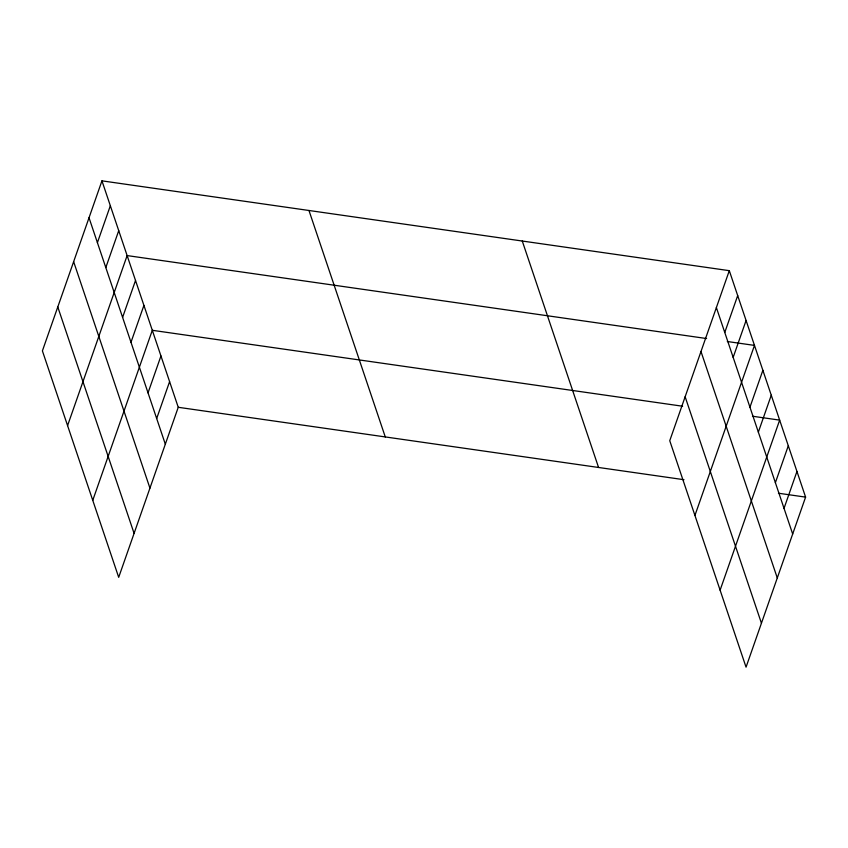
<?xml version="1.0" encoding="UTF-8"?>
<svg xmlns="http://www.w3.org/2000/svg" width="848" height="848" viewBox="0 0 848 848"><rect width="100%" height="100%" fill="white"/><g stroke="black" fill="none" stroke-linecap="round" stroke-linejoin="round"><path stroke-width="1.27" d="M101.951 180.847L42.4 350.881L118.699 577.329L178.25 407.294L101.951 180.847L729.301 270.671L805.6 497.119L746.049 667.153L669.75 440.706L729.301 270.671M97.414 242.655L110.335 205.757M105.809 267.565L118.731 230.667M67.575 425.611L127.126 255.577L706.607 338.543M122.6 317.385L135.521 280.487M130.984 342.295L143.916 305.397M92.761 500.341L152.301 330.296L682.619 406.234M148.029 392.868L160.95 355.969M156.679 418.53L169.6 381.632M724.764 332.48L737.696 295.581M733.16 357.39L746.081 320.491M694.936 515.436L754.476 345.401L727.308 341.511M749.95 407.21L762.871 370.311M758.345 432.12L771.267 395.221M720.111 590.155L779.662 420.12L752.483 416.23M775.379 482.692L788.301 445.783M784.029 508.355L796.95 471.456M178.25 407.294L683.976 479.703M778.432 493.229L805.6 497.119M716.38 307.57L792.679 534.017M700.989 351.507L777.287 577.954M685.142 396.779L761.44 623.216M522.273 241.033L598.571 467.471M308.969 210.495L385.278 436.932M89.019 217.756L165.328 444.193M73.638 261.682L149.937 488.13M57.781 306.955L134.09 533.392"/></g></svg>
